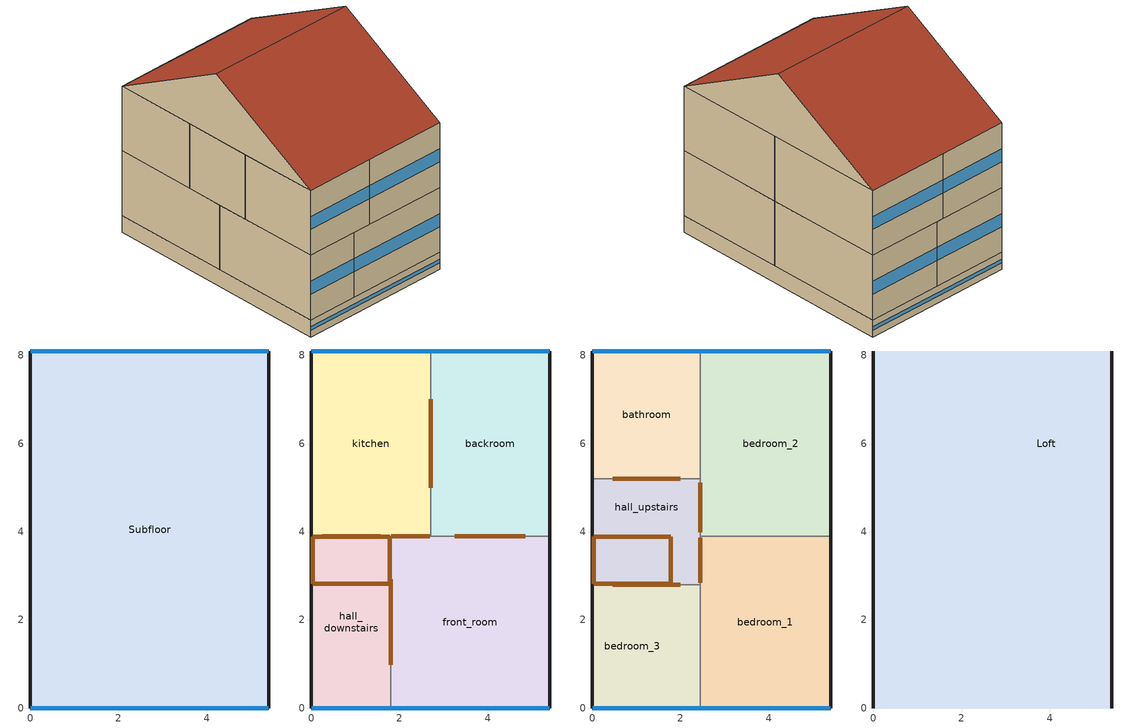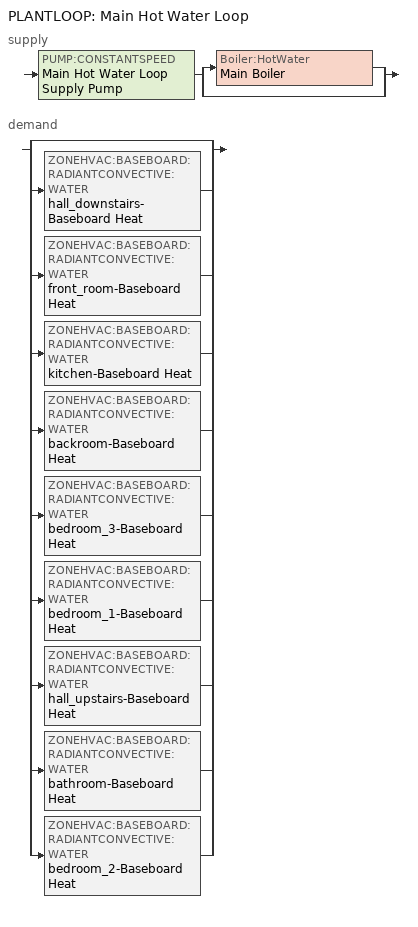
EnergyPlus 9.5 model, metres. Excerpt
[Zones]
Subfloor
 floor adiabatic (SubFloor-Construction): 5.4,8.1 5.4,0 0,0 0,8.1 z0
 wall outside (Wall-Construction): 5.4,0 5.4,8.1 0,8.1 0,0 5.4,0 z0:0.6
 window (Double Glazing): 5.4,8.1 0,8.1 / 0,0 5.4,0 z0.24:0.36
hall_downstairs
 floor to Subfloor (GroundFloor-Construction): 1.8,3.9 1.8,0 0,0 0,3.9 z0.6
 wall outside (Wall-Construction): 0,3.9 0,0 1.8,0 z0.6:2.9
 wall to front_room (InternalWall-Construction): 1.8,0 1.8,3.9 z0.6:2.9
 wall to kitchen (InternalWall-Construction): 1.8,3.9 0,3.9 z0.6:2.9
 window (Double Glazing): 0,0 1.8,0 z1.52:1.98
 door inside (PartitionDoor-Construction): 1.8,0.98 1.8,2.92 z1.18:2.32; 1.56,3.9 0.24,3.9 z0.91:2.59
 door inside (HoleConstruction-Construction): 1.78,2.81 1.78,3.89 0.02,3.89 0.02,2.81 z2.9
front_room
 floor to Subfloor (GroundFloor-Construction): 5.4,3.9 5.4,0 1.8,0 1.8,3.9 z0.6
 wall outside (Wall-Construction): 1.8,0 5.4,0 5.4,3.9 z0.6:2.9
 wall to kitchen (InternalWall-Construction): 2.7,3.9 1.8,3.9 z0.6:2.9
 wall to backroom (InternalWall-Construction): 5.4,3.9 2.7,3.9 z0.6:2.9
 window (Double Glazing): 1.8,0 5.4,0 z1.52:1.98
 door inside (PartitionDoor-Construction): 4.85,3.9 3.25,3.9 z1.07:2.43; 2.69,3.9 1.81,3.9 z0.63:2.87
kitchen
 floor to Subfloor (GroundFloor-Construction): 2.7,8.1 2.7,3.9 0,3.9 0,8.1 z0.6
 wall outside (Wall-Construction): 2.7,8.1 0,8.1 0,3.9 z0.6:2.9
 wall to backroom (InternalWall-Construction): 2.7,3.9 2.7,8.1 z0.6:2.9
 window (Double Glazing): 2.7,8.1 0,8.1 z1.52:1.98
 door inside (PartitionDoor-Construction): 2.7,5 2.7,7 z1.2:2.3
backroom
 floor to Subfloor (GroundFloor-Construction): 5.4,8.1 5.4,3.9 2.7,3.9 2.7,8.1 z0.6
 wall outside (Wall-Construction): 5.4,3.9 5.4,8.1 2.7,8.1 z0.6:2.9
 window (Double Glazing): 5.4,8.1 2.7,8.1 z1.52:1.98
bedroom_3
 floor to hall_downstairs (Floor-Construction): 1.8,2.8 1.8,0 0,0 0,2.8 z2.9
 floor to front_room (Floor-Construction): 2.45,2.8 2.45,0 1.8,0 1.8,2.8 z2.9
 wall outside (Wall-Construction): 0,2.8 0,0 2.45,0 z2.9:5.2
 wall to bedroom_1 (InternalWall-Construction): 2.45,0 2.45,2.8 z2.9:5.2
 wall to hall_upstairs (InternalWall-Construction): 2.45,2.8 0,2.8 z2.9:5.2
 window (Double Glazing): 0,0 2.45,0 z3.82:4.28
 door inside (PartitionDoor-Construction): 1.99,2.8 0.46,2.8 z3.33:4.77
bedroom_1
 floor to front_room (Floor-Construction): 5.4,3.9 5.4,0 2.45,0 2.45,3.9 z2.9
 wall outside (Wall-Construction): 2.45,0 5.4,0 5.4,3.9 z2.9:5.2
 wall to hall_upstairs (InternalWall-Construction): 2.45,3.9 2.45,2.8 z2.9:5.2
 wall to bedroom_2 (InternalWall-Construction): 5.4,3.9 2.45,3.9 z2.9:5.2
 window (Double Glazing): 2.45,0 5.4,0 z3.82:4.28
 door inside (PartitionDoor-Construction): 2.45,3.86 2.45,2.84 z2.98:5.12
hall_upstairs
 floor to hall_downstairs (Floor-Construction): 1.8,3.9 1.8,2.8 0,2.8 0,3.9 z2.9
 floor to kitchen (Floor-Construction): 2.45,5.2 2.45,3.9 1.8,3.9 0,3.9 0,5.2 z2.9
 floor to front_room (Floor-Construction): 2.45,3.9 2.45,2.8 1.8,2.8 1.8,3.9 z2.9
 wall outside (Wall-Construction): 0,5.2 0,2.8 z2.9:5.2
 wall to bedroom_2 (InternalWall-Construction): 2.45,3.9 2.45,5.2 z2.9:5.2
 wall to bathroom (InternalWall-Construction): 2.45,5.2 0,5.2 z2.9:5.2
 door inside (PartitionDoor-Construction): 1.99,5.2 0.46,5.2 z3.33:4.77; 2.45,3.99 2.45,5.11 z3.06:5.04
bathroom
 floor to kitchen (Floor-Construction): 2.45,8.1 2.45,5.2 0,5.2 0,8.1 z2.9
 wall outside (Wall-Construction): 2.45,8.1 0,8.1 0,5.2 z2.9:5.2
 wall to bedroom_2 (InternalWall-Construction): 2.45,5.2 2.45,8.1 z2.9:5.2
 window (Double Glazing): 2.45,8.1 0,8.1 z3.82:4.28
bedroom_2
 floor to kitchen (Floor-Construction): 2.7,8.1 2.7,3.9 2.45,3.9 2.45,8.1 z2.9
 floor to backroom (Floor-Construction): 5.4,8.1 5.4,3.9 2.7,3.9 2.7,8.1 z2.9
 wall outside (Wall-Construction): 5.4,3.9 5.4,8.1 2.45,8.1 z2.9:5.2
 window (Double Glazing): 5.4,8.1 2.45,8.1 z3.82:4.28
Loft
 floor to bedroom_3 (Last floor-Construction): 2.45,2.8 2.45,0 0,0 0,2.8 z5.2
 floor to bedroom_1 (Last floor-Construction): 5.4,3.9 5.4,0 2.45,0 2.45,3.9 z5.2
 floor to hall_upstairs (Last floor-Construction): 2.45,5.2 2.45,2.8 0,2.8 0,5.2 z5.2
 floor to bathroom (Last floor-Construction): 2.45,8.1 2.45,5.2 0,5.2 0,8.1 z5.2
 floor to bedroom_2 (Last floor-Construction): 5.4,8.1 5.4,3.9 2.45,3.9 2.45,8.1 z5.2
 wall outside (Wall-Construction): 0,8.1,5.2 0,0,5.2 0,4.05,7.5; 5.4,0,5.2 5.4,8.1,5.2 5.4,4.05,7.5
 roof outside (Roof-Construction): 0,4.05,7.5 0,0,5.2 5.4,0,5.2 5.4,4.05,7.5; 5.4,4.05,7.5 5.4,8.1,5.2 0,8.1,5.2 0,4.05,7.5
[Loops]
PLANTLOOP 'Main Hot Water Loop'
 supply: PUMP:CONSTANTSPEED 'Main Hot Water Loop Supply Pump' > split
  | Boiler:HotWater 'Main Boiler'
  | bypass
 demand: split
  | bypass
  | ZONEHVAC:BASEBOARD:RADIANTCONVECTIVE:WATER 'hall_downstairs-Baseboard Heat'
  | ZONEHVAC:BASEBOARD:RADIANTCONVECTIVE:WATER 'front_room-Baseboard Heat'
  | ZONEHVAC:BASEBOARD:RADIANTCONVECTIVE:WATER 'kitchen-Baseboard Heat'
  | ZONEHVAC:BASEBOARD:RADIANTCONVECTIVE:WATER 'backroom-Baseboard Heat'
  | ZONEHVAC:BASEBOARD:RADIANTCONVECTIVE:WATER 'bedroom_3-Baseboard Heat'
  | ZONEHVAC:BASEBOARD:RADIANTCONVECTIVE:WATER 'bedroom_1-Baseboard Heat'
  | ZONEHVAC:BASEBOARD:RADIANTCONVECTIVE:WATER 'hall_upstairs-Baseboard Heat'
  | ZONEHVAC:BASEBOARD:RADIANTCONVECTIVE:WATER 'bathroom-Baseboard Heat'
  | ZONEHVAC:BASEBOARD:RADIANTCONVECTIVE:WATER 'bedroom_2-Baseboard Heat'
[Building]
Mid terraced solid walls - thermostat experiment: North Axis=30; Terrain=Suburbs; Loads Convergence Tolerance Value=0.04; Temperature Convergence Tolerance Value=0.4; Solar Distribution=FullExterior; Maximum Number of Warmup Days=25; Minimum Number of Warmup Days=6
[Site:Location]
DENVER_STAPLETON_CO_USA_WMO_724690: Latitude=39.77; Longitude=-104.87; Time Zone=-7; Elevation=1611
[SIZINGPERIOD:DESIGNDAY]
Cambridge.AP Ann Htg 99.6p Condns DB: Month=1; Day of Month=16; Day Type=WinterDesignDay; Maximum DryBulb Temperature=-8.8; Daily DryBulb Temperature Range=0; DryBulb Temperature Range Modifier Type=DefaultMultipliers; Humidity Condition Type=Wetbulb; Wetbulb or DewPoint at Maximum DryBulb=-10.8; Barometric Pressure=101153; Wind Speed=6.71; Wind Direction=0; Rain Indicator=No; Snow Indicator=No; Daylight Saving Time Indicator=No; Solar Model Indicator=ASHRAEClearSky; ASHRAE Clear Sky Optical Depth for Beam Irradiance taub=0; ASHRAE Clear Sky Optical Depth for Diffuse Irradiance taud=0; Sky Clearness=0; Begin Environment Reset Mode=FullResetAtBeginEnvironment
[MATERIAL]
Name | Roughness | Thickness | Conductivity | Density | Specific Heat | Thermal Absorptance | Solar Absorptance | Visible Absorptance
Brickwork_outer_CODE-Wall-0.22 | Rough | 0.22 | 0.76 | 1700 | 800 | 0.9 | 0.7 | 0.8
Plaster_dense_CODE-Wall-0.013 | Rough | 0.013 | 0.1 | 1300 | 1000 | 0.9 | 0.5 | 0.5
F14_slate_or_tile_CODE-Roof-0.0127 | VeryRough | 0.0127 | 1.59 | 1920 | 1260 | 0.9 | 0.7 | 0.7
Joists_with_100mm_insulation_CODE-Roof-0.1; Joists_with_100mm_insulation_CODE-Last floor-0.1 | MediumSmooth | 0.1 | 0.043 | 71 | 170 | 0.9 | 0.7 | 0.7
Painted_plaster_CODE-Roof-0.019 | MediumSmooth | 0.019 | 0.58 | 800 | 1090 | 0.96 | 0.92 | 0.92
Floor_boards_CODE-GroundFloor-0.018; Floor_boards_CODE-Floor-0.018; Floor_boards_CODE-Last floor-0.018 | MediumSmooth | 0.018 | 0.17 | 600 | 1700 | 0.9 | 0.7 | 0.7
Painted_plaster_CODE-Floor-0.013; Painted_plaster_CODE-Last floor-0.013 | MediumSmooth | 0.013 | 0.58 | 800 | 1090 | 0.96 | 0.92 | 0.92
Joists_CODE-Floor-0.12 | MediumSmooth | 0.12 | 1.5 | 60 | 170 | 0.9 | 0.7 | 0.7
Brick_CODE-InternalWall-0.22 | MediumRough | 0.22 | 0.72 | 1920 | 835 | 0.9 | 0.93 | 0.93
Painted_plaster_CODE-InternalWall-0.0027 | MediumSmooth | 0.0027 | 0.58 | 800 | 1090 | 0.96 | 0.92 | 0.92
Door_WoodSolid_35mm-PartitionDoor-0.035 | Rough | 0.035 | 0.19 | 700 | 2390 | 0.9 | 0.5 | 0.5
Wood_plastic_CODE-Furniture-0.0254 | Smooth | 0.0254 | 0.5 | 800 | 1400 | 0.95 | 0.78 | 0.78
Alluvial_clay_CODE-SubFloor-0.5 | Rough | 0.5 | 1.21 | 1960 | 840 | 0.9 | 0.7 | 0.7
[MATERIAL:NOMASS] Roughness=Rough; Thermal Resistance=0.37; Thermal Absorptance=0.95; Solar Absorptance=0.7; Visible Absorptance=0.7
Carpet_and_fibrous_pad_CODE-GroundFloor-0.01; Carpet_and_fibrous_pad_CODE-Floor-0.01; Carpet_and_fibrous_pad_CODE-Last floor-0.01
[MATERIAL:INFRAREDTRANSPARENT]
IRTMaterial
[WINDOWMATERIAL:GLAZING]
Clear_6mm_CODE: Optical Data Type=SpectralAverage; Thickness=0.006; Solar Transmittance at Normal Incidence=0.775; Front Side Solar Reflectance at Normal Incidence=0.071; Back Side Solar Reflectance at Normal Incidence=0.071; Visible Transmittance at Normal Incidence=0.881; Front Side Visible Reflectance at Normal Incidence=0.08; Back Side Visible Reflectance at Normal Incidence=0.08; Infrared Transmittance at Normal Incidence=0; Front Side Infrared Hemispherical Emissivity=0.84; Back Side Infrared Hemispherical Emissivity=0.84; Conductivity=0.9; Dirt Correction Factor for Solar and Visible Transmittance=1; Solar Diffusing=No; Youngs modulus=72000000000; Poissons ratio=0.22
[WINDOWMATERIAL:GAS]
Air: Gas Type=Air; Thickness=0.008
[CONSTRUCTION]
Wall-Construction: Brickwork_outer_CODE-Wall-0.22, Plaster_dense_CODE-Wall-0.013
Roof-Construction: F14_slate_or_tile_CODE-Roof-0.0127, Joists_with_100mm_insulation_CODE-Roof-0.1, Painted_plaster_CODE-Roof-0.019
GroundFloor-Construction: Floor_boards_CODE-GroundFloor-0.018, Carpet_and_fibrous_pad_CODE-GroundFloor-0.01
Floor-Construction: Painted_plaster_CODE-Floor-0.013, Joists_CODE-Floor-0.12, Floor_boards_CODE-Floor-0.018, Carpet_and_fibrous_pad_CODE-Floor-0.01
InternalWall-Construction: Painted_plaster_CODE-InternalWall-0.0027, Brick_CODE-InternalWall-0.22, Painted_plaster_CODE-InternalWall-0.0027
HoleConstruction-Construction: IRTMaterial
PartitionDoor-Construction: Door_WoodSolid_35mm-PartitionDoor-0.035
Furniture-Construction: Wood_plastic_CODE-Furniture-0.0254
Last floor-Construction: Painted_plaster_CODE-Last floor-0.013, Joists_with_100mm_insulation_CODE-Last floor-0.1, Floor_boards_CODE-Last floor-0.018, Carpet_and_fibrous_pad_CODE-Last floor-0.01
Last ceiling-Construction: Carpet_and_fibrous_pad_CODE-last floor-0.01, Floor_boards_CODE-last floor-0.018, Joists_with_100mm_insulation_CODE-last floor-0.1, Painted_plaster_CODE-last floor-0.013
SubFloor-Construction: Alluvial_clay_CODE-SubFloor-0.5
Double Glazing: Clear_6mm_CODE, Air, Clear_6mm_CODE
[ZONE] Type=1; Multiplier=1; Ceiling Height=autocalculate; Volume=autocalculate; Floor Area=autocalculate; Part of Total Floor Area=Yes
hall_downstairs; front_room; kitchen; backroom; bedroom_3; bedroom_1; hall_upstairs; bathroom; bedroom_2; Subfloor; Loft
[INTERNALMASS]
Name | Construction | Zone or ZoneList | Surface Area
IntMass-Loft-loft-ceiling | Last ceiling-Construction | Loft | 47.385
IntMass-Loft-loft-floor | Last floor-Construction | Loft | 47.385
IntMass-Partitions-hall_downstairs | InternalWall-Construction | hall_downstairs | 7.02
IntMass-Furniture-hall_downstairs | Furniture-Construction | hall_downstairs | 7.40298
IntMass-Partitions-front_room | InternalWall-Construction | front_room | 14.04
IntMass-Furniture-front_room | Furniture-Construction | front_room | 14.806
IntMass-Partitions-kitchen | InternalWall-Construction | kitchen | 11.34
IntMass-Furniture-kitchen | Furniture-Construction | kitchen | 11.9587
IntMass-Partitions-backroom | InternalWall-Construction | backroom | 11.34
IntMass-Furniture-backroom | Furniture-Construction | backroom | 11.9587
IntMass-Partitions-bedroom_3 | InternalWall-Construction | bedroom_3 | 6.86
IntMass-Furniture-bedroom_3 | Furniture-Construction | bedroom_3 | 7.23425
IntMass-Partitions-bedroom_1 | InternalWall-Construction | bedroom_1 | 11.505
IntMass-Furniture-bedroom_1 | Furniture-Construction | bedroom_1 | 12.1327
IntMass-Partitions-hall_upstairs | InternalWall-Construction | hall_upstairs | 5.88
IntMass-Furniture-hall_upstairs | Furniture-Construction | hall_upstairs | 6.20079
IntMass-Partitions-bathroom | InternalWall-Construction | bathroom | 7.105
IntMass-Furniture-bathroom | Furniture-Construction | bathroom | 7.49262
IntMass-Partitions-bedroom_2 | InternalWall-Construction | bedroom_2 | 12.39
IntMass-Furniture-bedroom_2 | Furniture-Construction | bedroom_2 | 13.0659
[PEOPLE] Number of People Calculation Method=People; Number of People=4; People per Zone Floor Area=4; Zone Floor Area per Person=4; Fraction Radiant=0.3; Sensible Heat Fraction=autocalculate; Carbon Dioxide Generation Rate=3.82e-08; Enable ASHRAE 55 Comfort Warnings=No; Mean Radiant Temperature Calculation Type=ZoneAveraged; Clothing Insulation Calculation Method=ClothingInsulationSchedule
Name | Zone or ZoneList | Number of People Schedule | Activity Level Schedule
hall_downstairs-People | hall_downstairs | Occupancy-Schedule-hall_downstairs | Activity-Schedule-hall_downstairs
front_room-People | front_room | Occupancy-Schedule-front_room | Activity-Schedule-front_room
kitchen-People | kitchen | Occupancy-Schedule-kitchen | Activity-Schedule-kitchen
backroom-People | backroom | Occupancy-Schedule-backroom | Activity-Schedule-backroom
bedroom_3-People | bedroom_3 | Occupancy-Schedule-bedroom_3 | Activity-Schedule-bedroom_3
bedroom_1-People | bedroom_1 | Occupancy-Schedule-bedroom_1 | Activity-Schedule-bedroom_1
hall_upstairs-People | hall_upstairs | Occupancy-Schedule-hall_upstairs | Activity-Schedule-hall_upstairs
bathroom-People | bathroom | Occupancy-Schedule-bathroom | Activity-Schedule-bathroom
bedroom_2-People | bedroom_2 | Occupancy-Schedule-bedroom_2 | Activity-Schedule-bedroom_2
[LIGHTS] Schedule=Lighting-Schedule; Design Level Calculation Method=Watts/area; Lighting Level=0; Watts per Zone Floor Area=0; Watts per Person=0; Return Air Fraction=0; Fraction Radiant=0; Fraction Visible=0; Fraction Replaceable=1; EndUse Subcategory=General; Return Air Fraction Calculated from Plenum Temperature=No; Return Air Fraction Function of Plenum Temperature Coefficient 1=0; Return Air Fraction Function of Plenum Temperature Coefficient 2=0
Name | Zone or ZoneList
hall_downstairs-Lights | hall_downstairs
front_room-Lights | front_room
kitchen-Lights | kitchen
backroom-Lights | backroom
bedroom_3-Lights | bedroom_3
bedroom_1-Lights | bedroom_1
hall_upstairs-Lights | hall_upstairs
bathroom-Lights | bathroom
bedroom_2-Lights | bedroom_2
[ELECTRICEQUIPMENT] Schedule=Equipment-Schedule; Design Level Calculation Method=EquipmentLevel; Design Level=0; Watts per Zone Floor Area=0; Watts per Person=0; Fraction Latent=0; Fraction Radiant=0; Fraction Lost=0; EndUse Subcategory=General
Name | Zone or ZoneList
hall_downstairs-Equipment | hall_downstairs
front_room-Equipment | front_room
kitchen-Equipment | kitchen
backroom-Equipment | backroom
bedroom_3-Equipment | bedroom_3
bedroom_1-Equipment | bedroom_1
hall_upstairs-Equipment | hall_upstairs
bathroom-Equipment | bathroom
bedroom_2-Equipment | bedroom_2
[ZONEVENTILATION:DESIGNFLOWRATE] Schedule=Always-Schedule; Design Flow Rate Calculation Method=AirChanges/Hour; Air Changes per Hour=0; Ventilation Type=Natural; Fan Pressure Rise=0; Fan Total Efficiency=1; Constant Term Coefficient=1; Temperature Term Coefficient=0; Velocity Term Coefficient=0; Velocity Squared Term Coefficient=0; Minimum Indoor Temperature=-100; Maximum Indoor Temperature=100; Delta Temperature=-100; Minimum Outdoor Temperature=-100; Maximum Outdoor Temperature=100; Maximum Wind Speed=40
Name | Zone or ZoneList
hall_downstairs-Ventilation | hall_downstairs
front_room-Ventilation | front_room
kitchen-Ventilation | kitchen
backroom-Ventilation | backroom
bedroom_3-Ventilation | bedroom_3
bedroom_1-Ventilation | bedroom_1
hall_upstairs-Ventilation | hall_upstairs
bathroom-Ventilation | bathroom
bedroom_2-Ventilation | bedroom_2
[DESIGNSPECIFICATION:OUTDOORAIR]
DesignSpec OutdoorAir: Outdoor Air Method=Flow/Person; Outdoor Air Flow per Person=0.00944; Outdoor Air Flow per Zone Floor Area=0; Outdoor Air Flow per Zone=0; Outdoor Air Flow Air Changes per Hour=0
[SIZING:ZONE] Zone Cooling Design Supply Air Temperature Input Method=SupplyAirTemperature; Zone Cooling Design Supply Air Temperature=12.5; Zone Heating Design Supply Air Temperature Input Method=SupplyAirTemperature; Zone Heating Design Supply Air Temperature=50; Zone Cooling Design Supply Air Humidity Ratio=0.008; Zone Heating Design Supply Air Humidity Ratio=0.008; Design Specification Outdoor Air Object=DesignSpec OutdoorAir; Zone Heating Sizing Factor=1.25; Zone Cooling Sizing Factor=1.2; Cooling Design Air Flow Method=DesignDay; Cooling Design Air Flow Rate=0; Cooling Minimum Air Flow Fraction=0; Heating Design Air Flow Method=DesignDay; Heating Design Air Flow Rate=0; Heating Maximum Air Flow Fraction=0; Account for Dedicated Outdoor Air System=No; Dedicated Outdoor Air System Control Strategy=NeutralSupplyAir; Dedicated Outdoor Air Low Setpoint Temperature for Design=autosize; Dedicated Outdoor Air High Setpoint Temperature for Design=autosize
hall_downstairs; front_room; kitchen; backroom; bedroom_3; bedroom_1; hall_upstairs; bathroom; bedroom_2
[SIZING:PLANT]
Main Hot Water Loop: Loop Type=Heating; Design Loop Exit Temperature=70; Loop Design Temperature Difference=11; Sizing Option=NonCoincident; Zone Timesteps in Averaging Window=1
[ZONECONTROL:THERMOSTAT] Control Type Schedule=Always 4; Temperature Difference Between Cutout And Setpoint=0
Name | Zone or ZoneList | Control 1
hall_downstairs-Thermostat | hall_downstairs | hall_downstairs-Thermostat Dual SP Control
front_room-Thermostat | front_room | front_room-Thermostat Dual SP Control
kitchen-Thermostat | kitchen | kitchen-Thermostat Dual SP Control
backroom-Thermostat | backroom | backroom-Thermostat Dual SP Control
bedroom_3-Thermostat | bedroom_3 | bedroom_3-Thermostat Dual SP Control
bedroom_1-Thermostat | bedroom_1 | bedroom_1-Thermostat Dual SP Control
hall_upstairs-Thermostat | hall_upstairs | hall_upstairs-Thermostat Dual SP Control
bathroom-Thermostat | bathroom | bathroom-Thermostat Dual SP Control
bedroom_2-Thermostat | bedroom_2 | bedroom_2-Thermostat Dual SP Control
[THERMOSTATSETPOINT:DUALSETPOINT]
Name | Heating Setpoint Temperature Schedule | Cooling Setpoint Temperature Schedule
hall_downstairs-Thermostat Dual SP Control | hall_downstairs-Heating-Setpoints | hall_downstairs-Cooling-Setpoints
front_room-Thermostat Dual SP Control | front_room-Heating-Setpoints | front_room-Cooling-Setpoints
kitchen-Thermostat Dual SP Control | kitchen-Heating-Setpoints | kitchen-Cooling-Setpoints
backroom-Thermostat Dual SP Control | backroom-Heating-Setpoints | backroom-Cooling-Setpoints
bedroom_3-Thermostat Dual SP Control | bedroom_3-Heating-Setpoints | bedroom_3-Cooling-Setpoints
bedroom_1-Thermostat Dual SP Control | bedroom_1-Heating-Setpoints | bedroom_1-Cooling-Setpoints
hall_upstairs-Thermostat Dual SP Control | hall_upstairs-Heating-Setpoints | hall_upstairs-Cooling-Setpoints
bathroom-Thermostat Dual SP Control | bathroom-Heating-Setpoints | bathroom-Cooling-Setpoints
bedroom_2-Thermostat Dual SP Control | bedroom_2-Heating-Setpoints | bedroom_2-Cooling-Setpoints
[ZONEHVAC:BASEBOARD:RADIANTCONVECTIVE:WATER:DESIGN]
Baseboard Heat Design: Heating Design Capacity Method=FractionOfAutosizedHeatingCapacity; Fraction of Autosized Heating Design Capacity=1.2; Convergence Tolerance=0.0001; Fraction Radiant=0.3; Fraction of Radiant Energy Incident on People=0
[ZONEHVAC:BASEBOARD:RADIANTCONVECTIVE:WATER] Design Object=Baseboard Heat Design; Availability Schedule=Baseboard Availability; Rated Average Water Temperature=70; Rated Water Mass Flow Rate=0.063; Maximum Water Flow Rate=autosize; Fraction of Radiant Energy to Surface 1=0.2
Name | Heating Design Capacity | Surface 1 | Surface 2 | Fraction of Radiant Energy to Surface 2 | Surface 3 | Fraction of Radiant Energy to Surface 3 | Surface 4 | Fraction of Radiant Energy to Surface 4 | Surface 5 | Fraction of Radiant Energy to Surface 5 | Surface 6 | Fraction of Radiant Energy to Surface 6 | Surface 7 | Fraction of Radiant Energy to Surface 7 | Surface 8 | Fraction of Radiant Energy to Surface 8 | Surface 9 | Fraction of Radiant Energy to Surface 9
hall_downstairs-Baseboard Heat | 1568 | IntMass-Furniture-hall_downstairs | Block hall_downstairs Storey 0 Wall 0003 | 0.133333 | Block hall_downstairs Storey 0 Wall 0004 | 0.133333 | Block hall_downstairs Storey 0 Wall 0001_1 | 0.133333 | Block hall_downstairs Storey 0 Wall 0002_1 | 0.133333 | Block hall_downstairs Storey 0 Floor 0001_1 | 0.133333 | Block hall_downstairs Storey 0 Roof 0001_2 | 0.133333
front_room-Baseboard Heat | 1372 | IntMass-Furniture-front_room | Block front_room Storey 0 Wall 0001 | 0.114286 | Block front_room Storey 0 Wall 0004 | 0.114286 | Block front_room Storey 0 Wall 0003_1 | 0.114286 | Block front_room Storey 0 Wall 0002_1 | 0.114286 | Block front_room Storey 0 Wall 0002_2 | 0.114286 | Block front_room Storey 0 Floor 0001_1 | 0.114286 | Block front_room Storey 0 Roof 0001_3 | 0.114286
kitchen-Baseboard Heat | 600 | IntMass-Furniture-kitchen | Block kitchen Storey 0 Wall 0002 | 0.1 | Block kitchen Storey 0 Wall 0003 | 0.1 | Block kitchen Storey 0 Wall 0004_1 | 0.1 | Block kitchen Storey 0 Wall 0004_2 | 0.1 | Block kitchen Storey 0 Wall 0001_1 | 0.1 | Block kitchen Storey 0 Floor 0001_1 | 0.1 | Block kitchen Storey 0 Roof 0001_1 | 0.1 | Block kitchen Storey 0 Roof 0001_2 | 0.1
backroom-Baseboard Heat | 882 | IntMass-Furniture-backroom | Block backroom Storey 0 Wall 0001 | 0.133333 | Block backroom Storey 0 Wall 0002 | 0.133333 | Block backroom Storey 0 Wall 0004_1 | 0.133333 | Block backroom Storey 0 Wall 0003_1 | 0.133333 | Block backroom Storey 0 Floor 0001_1 | 0.133333 | Block backroom Storey 0 Roof 0001_1 | 0.133333
bedroom_3-Baseboard Heat | 980 | IntMass-Furniture-bedroom_3 | Block bedroom_3 Storey 0 Wall 0003 | 0.133333 | Block bedroom_3 Storey 0 Wall 0004 | 0.133333 | Block bedroom_3 Storey 0 Floor 0001_1 | 0.133333 | Block bedroom_3 Storey 0 Wall 0001_1 | 0.133333 | Block bedroom_3 Storey 0 Wall 0002_1 | 0.133333 | storey 2 bedroom_3 ceiling_1 | 0.133333
bedroom_1-Baseboard Heat | 1568 | IntMass-Furniture-bedroom_1 | Block bedroom_1 Storey 0 Wall 0001 | 0.114286 | Block bedroom_1 Storey 0 Wall 0004 | 0.114286 | Block bedroom_1 Storey 0 Floor 0001_1 | 0.114286 | Block bedroom_1 Storey 0 Wall 0003_1 | 0.114286 | Block bedroom_1 Storey 0 Wall 0003_2 | 0.114286 | Block bedroom_1 Storey 0 Wall 0002_1 | 0.114286 | storey 2 bedroom_1 ceiling_1 | 0.114286
hall_upstairs-Baseboard Heat | 588 | IntMass-Furniture-hall_upstairs | Block hall_upstairs Storey 0 Wall 0003 | 0.114286 | Block hall_upstairs Storey 0 Floor 0001_2 | 0.114286 | Block hall_upstairs Storey 0 Wall 0004_1 | 0.114286 | Block hall_upstairs Storey 0 Wall 0001_1 | 0.114286 | Block hall_upstairs Storey 0 Wall 0001_2 | 0.114286 | Block hall_upstairs Storey 0 Wall 0002_1 | 0.114286 | storey 2 hall_upstairs ceiling_1 | 0.114286
bathroom-Baseboard Heat | 588 | IntMass-Furniture-bathroom | Block bathroom Storey 0 Wall 0002 | 0.133333 | Block bathroom Storey 0 Wall 0003 | 0.133333 | Block bathroom Storey 0 Floor 0001_1 | 0.133333 | Block bathroom Storey 0 Wall 0004_1 | 0.133333 | Block bathroom Storey 0 Wall 0001_1 | 0.133333 | storey 2 bathroom ceiling_1 | 0.133333
bedroom_2-Baseboard Heat | 1764 | IntMass-Furniture-bedroom_2 | Block bedroom_2 Storey 0 Wall 0001 | 0.114286 | Block bedroom_2 Storey 0 Wall 0002 | 0.114286 | Block bedroom_2 Storey 0 Floor 0001_2 | 0.114286 | Block bedroom_2 Storey 0 Wall 0004_1 | 0.114286 | Block bedroom_2 Storey 0 Wall 0003_1 | 0.114286 | Block bedroom_2 Storey 0 Wall 0003_2 | 0.114286 | storey 2 bedroom_2 ceiling_1 | 0.114286
[Zone equipment]
hall_downstairs: hall_downstairs-Baseboard Heat
front_room: front_room-Baseboard Heat
kitchen: kitchen-Baseboard Heat
backroom: backroom-Baseboard Heat
bedroom_3: bedroom_3-Baseboard Heat
bedroom_1: bedroom_1-Baseboard Heat
hall_upstairs: hall_upstairs-Baseboard Heat
bathroom: bathroom-Baseboard Heat
bedroom_2: bedroom_2-Baseboard Heat
[PUMP:CONSTANTSPEED]
Main Hot Water Loop Supply Pump: Design Flow Rate=autosize; Design Pump Head=0; Design Power Consumption=autosize; Motor Efficiency=0.9; Fraction of Motor Inefficiencies to Fluid Stream=0; Pump Control Type=Intermittent; Design Power Sizing Method=PowerPerFlowPerPressure; Design Electric Power per Unit Flow Rate=348701.1; Design Shaft Power per Unit Flow Rate per Unit Head=1.28205; EndUse Subcategory=General
[Boiler:HotWater]
main boiler: Fuel Type=naturalgas; Nominal Capacity=30000; Nominal Thermal Efficiency=0.45; Efficiency Curve Temperature Evaluation Variable=EnteringBoiler; Normalized Boiler Efficiency Curve=boiler efficiency curve; Design Water Flow Rate=0.00034; Minimum Part Load Ratio=0.2; Maximum Part Load Ratio=1; Optimum Part Load Ratio=1; Water Outlet Upper Temperature Limit=88; Boiler Flow Mode=notmodulated; Parasitic Electric Load=0; Sizing Factor=1; EndUse Subcategory=General
[PLANTLOOP]
Main Hot Water Loop: Fluid Type=Water; Plant Equipment Operation Scheme=Main Hot Water Loop Operation; Maximum Loop Temperature=100; Minimum Loop Temperature=10; Maximum Loop Flow Rate=autosize; Minimum Loop Flow Rate=0; Plant Loop Volume=autosize; Load Distribution Scheme=SequentialLoad; Plant Loop Demand Calculation Scheme=SingleSetpoint; Common Pipe Simulation=None; Pressure Simulation Type=None; Loop Circulation Time=2
[PLANTEQUIPMENTLIST]
Main Hot Water Loop All Equipment: Main Boiler
[PLANTEQUIPMENTOPERATION:HEATINGLOAD]
Main Hot Water Loop Operation All Hours: Load Range 1 Lower Limit=0; Load Range 1 Upper Limit=1000000000000000; Range 1 Equipment List=Main Hot Water Loop All Equipment
[PLANTEQUIPMENTOPERATIONSCHEMES]
Main Hot Water Loop Operation: Control Scheme 1=Main Hot Water Loop Operation All Hours; Control Scheme 1 Schedule=Always 1
[SETPOINTMANAGER:SCHEDULED]
Main Hot Water Loop Temp Manager: Control Variable=Temperature; Schedule=Main Hot Water Loop Temperature Schedule; Setpoint Node or NodeList=Main Hot Water Loop Supply Setpoint Nodes
[SCHEDULE:COMPACT]
Activity-Schedule-hall_downstairs; Activity-Schedule-front_room; Activity-Schedule-kitchen; Activity-Schedule-backroom; Activity-Schedule-hall_upstairs; Activity-Schedule-bathroom: Through: 12/31, For: AllDays, Until: 24:00, 120
Activity-Schedule-bedroom_3; Activity-Schedule-bedroom_1; Activity-Schedule-bedroom_2: Through: 12/31, For: AllDays, Until: 7:00, 80, Until: 22:00, 120, Until: 24:00, 80
Always-Schedule; Always 1: Through: 12/31, For: AllDays, Until: 24:00, 1
Lighting-Schedule: Through: 4/15, For: Alldays, Until: 2:00, 0.4, Until: 8:00, 0, Until:10:00, 0.3, Until:14:30, 0, Until:22:00, 0.8, Until:24:00, 0.5, Through: 10/15, For: Alldays, Until: 2:00, 0.4, Until:19:00, 0, Until:22:00, 0.8, Until:24:00, 0.5, Through: 12/31, For: Alldays, Until: 2:00, 0.4, Until: 8:00, 0, Until:10:00, 0.3, Until:14:30, 0, Until:22:00, 0.8, Until:24:00, 0.5
Equipment-Schedule: Through: 1/31, For: Alldays, Until: 24:00, 0.38, Through: 2/28, For: Alldays, Until: 24:00, 0.2, Through: 11/30, For: Alldays, Until: 24:00, 0.1, Through: 12/31, For: Alldays, Until: 24:00, 0.2
Always 4: Through: 12/31, For: AllDays, Until: 24:00, 4
hall_downstairs-Heating-Setpoints; front_room-Heating-Setpoints; kitchen-Heating-Setpoints; backroom-Heating-Setpoints; bedroom_3-Heating-Setpoints; bedroom_1-Heating-Setpoints; hall_upstairs-Heating-Setpoints; bathroom-Heating-Setpoints; bedroom_2-Heating-Setpoints: Through: 12/31, For: AllDays, Until: 24:00, 16
hall_downstairs-Cooling-Setpoints; front_room-Cooling-Setpoints; kitchen-Cooling-Setpoints; backroom-Cooling-Setpoints; bedroom_3-Cooling-Setpoints; bedroom_1-Cooling-Setpoints; hall_upstairs-Cooling-Setpoints; bathroom-Cooling-Setpoints; bedroom_2-Cooling-Setpoints: Through: 12/31, For: AllDays, Until: 24:00, 30
Main Hot Water Loop Temperature Schedule: Through: 12/31, For: AllDays, Until: 24:00, 70
Baseboard Availability: Through: 12/31, For: Weekdays, Until: 06:00, 0, Until: 09:00, 1, Until: 16:00, 0, Until: 23:00, 1, Until: 24:00, 0, For: Weekends Holidays, Until: 06:00, 0, Until: 23:00, 1, Until: 24:00, 0, For: WinterDesignDay, Until: 24:00, 1, For: AllOtherDays, Until: 24:00, 0
[SCHEDULE:FILE] Column Number=1; Rows to Skip at Top=1; Number of Hours of Data=8760; Column Separator=Comma; Interpolate to Timestep=No; Minutes per Item=10
Name | File
Occupancy-Schedule-hall_downstairs | /rds/user/jjjl4/hpc-work/CUBES/beizaee_validation/runs_h28_geometry/beizaee/occupancy_control__part_0_2__eff_cubic/building_model-external/occupancy_hall_downstairs.sch
Occupancy-Schedule-front_room | /rds/user/jjjl4/hpc-work/CUBES/beizaee_validation/runs_h28_geometry/beizaee/occupancy_control__part_0_2__eff_cubic/building_model-external/occupancy_front_room.sch
Occupancy-Schedule-kitchen | /rds/user/jjjl4/hpc-work/CUBES/beizaee_validation/runs_h28_geometry/beizaee/occupancy_control__part_0_2__eff_cubic/building_model-external/occupancy_kitchen.sch
Occupancy-Schedule-backroom | /rds/user/jjjl4/hpc-work/CUBES/beizaee_validation/runs_h28_geometry/beizaee/occupancy_control__part_0_2__eff_cubic/building_model-external/occupancy_backroom.sch
Occupancy-Schedule-bedroom_3 | /rds/user/jjjl4/hpc-work/CUBES/beizaee_validation/runs_h28_geometry/beizaee/occupancy_control__part_0_2__eff_cubic/building_model-external/occupancy_bedroom_3.sch
Occupancy-Schedule-bedroom_1 | /rds/user/jjjl4/hpc-work/CUBES/beizaee_validation/runs_h28_geometry/beizaee/occupancy_control__part_0_2__eff_cubic/building_model-external/occupancy_bedroom_1.sch
Occupancy-Schedule-hall_upstairs | /rds/user/jjjl4/hpc-work/CUBES/beizaee_validation/runs_h28_geometry/beizaee/occupancy_control__part_0_2__eff_cubic/building_model-external/occupancy_hall_upstairs.sch
Occupancy-Schedule-bathroom | /rds/user/jjjl4/hpc-work/CUBES/beizaee_validation/runs_h28_geometry/beizaee/occupancy_control__part_0_2__eff_cubic/building_model-external/occupancy_bathroom.sch
Occupancy-Schedule-bedroom_2 | /rds/user/jjjl4/hpc-work/CUBES/beizaee_validation/runs_h28_geometry/beizaee/occupancy_control__part_0_2__eff_cubic/building_model-external/occupancy_bedroom_2.sch
[Curve:Cubic]
boiler efficiency curve: Coefficient1 Constant=0.9; Coefficient2 x=0.1; Coefficient3 x2=0; Coefficient4 x3=0; Minimum Value of x=0.1; Maximum Value of x=1
[AIRFLOWNETWORK:SIMULATIONCONTROL]
AFN_SimulationControl: AirflowNetwork Control=MultizoneWithoutDistribution; Wind Pressure Coefficient Type=Input; Height Selection for Local Wind Pressure Calculation=ExternalNode; Building Type=LowRise; Maximum Number of Iterations=500; Initialization Type=ZeroNodePressures; Relative Airflow Convergence Tolerance=1e-05; Absolute Airflow Convergence Tolerance=1e-06; Convergence Acceleration Limit=-0.5; Azimuth Angle of Long Axis of Building=0; Ratio of Building Width Along Short Axis to Width Along Long Axis=1; Height Dependence of External Node Temperature=No; Solver=SkylineLU; Allow Unsupported Zone Equipment=No
[AIRFLOWNETWORK:MULTIZONE:ZONE] Ventilation Control Mode=Constant; Minimum Venting Open Factor=1; Indoor and Outdoor Temperature Difference Lower Limit For Maximum Venting Open Factor=0; Indoor and Outdoor Temperature Difference Upper Limit for Minimum Venting Open Factor=100; Indoor and Outdoor Enthalpy Difference Lower Limit For Maximum Venting Open Factor=0; Indoor and Outdoor Enthalpy Difference Upper Limit for Minimum Venting Open Factor=100000; Venting Availability Schedule=AlwaysOnSchedule; Single Sided Wind Pressure Coefficient Algorithm=Standard; Facade Width=0
hall_downstairs; front_room; kitchen; backroom; bedroom_3; bedroom_1; hall_upstairs; bathroom; bedroom_2; Subfloor; Loft
[AIRFLOWNETWORK:MULTIZONE:SURFACE] WindowDoor Opening Factor or Crack Factor=1; Minimum Venting Open Factor=0; Indoor and Outdoor Temperature Difference Lower Limit For Maximum Venting Open Factor=0; Indoor and Outdoor Temperature Difference Upper Limit for Minimum Venting Open Factor=100; Indoor and Outdoor Enthalpy Difference Lower Limit For Maximum Venting Open Factor=0; Indoor and Outdoor Enthalpy Difference Upper Limit for Minimum Venting Open Factor=300000; Equivalent Rectangle Method=PolygonHeight; Equivalent Rectangle Aspect Ratio=1
Name | Leakage Component | Ventilation Control Mode | Venting Availability Schedule
Block Subfloor Storey 0 Wall 0001 | Block Subfloor Storey 0 Wall 0001_SubfloorWallCrack | ZoneLevel
Block Subfloor Storey 0 Wall 0002 | Block Subfloor Storey 0 Wall 0002_SubfloorWallCrack | ZoneLevel
Block hall_downstairs Storey 0 Wall 0003 | Block hall_downstairs Storey 0 Wall 0003_Crack | ZoneLevel
Block hall_downstairs Storey 0 Wall 0004 | Block hall_downstairs Storey 0 Wall 0004_Crack | ZoneLevel
Block front_room Storey 0 Wall 0001 | Block front_room Storey 0 Wall 0001_Crack | ZoneLevel
Block front_room Storey 0 Wall 0004 | Block front_room Storey 0 Wall 0004_Crack | ZoneLevel
Block kitchen Storey 0 Wall 0002 | Block kitchen Storey 0 Wall 0002_Crack | ZoneLevel
Block kitchen Storey 0 Wall 0003 | Block kitchen Storey 0 Wall 0003_Crack | ZoneLevel
Block backroom Storey 0 Wall 0001 | Block backroom Storey 0 Wall 0001_Crack | ZoneLevel
Block backroom Storey 0 Wall 0002 | Block backroom Storey 0 Wall 0002_Crack | ZoneLevel
Block bedroom_3 Storey 0 Wall 0003 | Block bedroom_3 Storey 0 Wall 0003_Crack | ZoneLevel
Block bedroom_3 Storey 0 Wall 0004 | Block bedroom_3 Storey 0 Wall 0004_Crack | ZoneLevel
Block bedroom_1 Storey 0 Wall 0001 | Block bedroom_1 Storey 0 Wall 0001_Crack | ZoneLevel
Block bedroom_1 Storey 0 Wall 0004 | Block bedroom_1 Storey 0 Wall 0004_Crack | ZoneLevel
Block hall_upstairs Storey 0 Wall 0003 | Block hall_upstairs Storey 0 Wall 0003_Crack | ZoneLevel
Block bathroom Storey 0 Wall 0002 | Block bathroom Storey 0 Wall 0002_Crack | ZoneLevel
Block bathroom Storey 0 Wall 0003 | Block bathroom Storey 0 Wall 0003_Crack | ZoneLevel
Block bedroom_2 Storey 0 Wall 0001 | Block bedroom_2 Storey 0 Wall 0001_Crack | ZoneLevel
Block bedroom_2 Storey 0 Wall 0002 | Block bedroom_2 Storey 0 Wall 0002_Crack | ZoneLevel
Block Subfloor Storey 0 Wall 0003 | Block Subfloor Storey 0 Wall 0003_Crack | ZoneLevel
Block Subfloor Storey 0 Wall 0004 | Block Subfloor Storey 0 Wall 0004_Crack | ZoneLevel
loft side wall 1 | loft side wall 1_Crack | ZoneLevel
loft side wall 2 | loft side wall 2_Crack | ZoneLevel
Block hall_downstairs Storey 0 Wall 0001_1_door | front_room_hall_downstairs_Opening | Constant | Occupancy-Schedule-front_room
Block front_room Storey 0 Wall 0002_2_door | front_room_backroom_Opening | Constant | Occupancy-Schedule-front_room
Block kitchen Storey 0 Wall 0004_2_door | front_room_kitchen_Opening | Constant | Occupancy-Schedule-front_room
Block hall_downstairs Storey 0 Wall 0002_1_door | kitchen_hall_downstairs_Opening | Constant | Occupancy-Schedule-kitchen
Block kitchen Storey 0 Wall 0001_1_door | backroom_kitchen_Opening | Constant | Occupancy-Schedule-kitchen
Block bedroom_3 Storey 0 Wall 0002_1_door | bedroom_3_hall_upstairs_Opening | Constant | Occupancy-Schedule-bedroom_3
Block bedroom_1 Storey 0 Wall 0003_2_door | bedroom_1_hall_upstairs_Opening | Constant | Occupancy-Schedule-bedroom_1
Block hall_upstairs Storey 0 Wall 0002_1_door | bathroom_hall_upstairs_Opening | Constant | Occupancy-Schedule-bathroom
Block hall_upstairs Storey 0 Wall 0001_2_door | bedroom_2_hall_upstairs_Opening | Constant | Occupancy-Schedule-bedroom_2
Block hall_downstairs Storey 0 Roof 0001_1_hole | hall_downstairs_hall_upstairs_Opening | Constant | AlwaysOnSchedule
[AIRFLOWNETWORK:MULTIZONE:REFERENCECRACKCONDITIONS]
ReferenceCrackConditions: Reference Temperature=20; Reference Barometric Pressure=101325; Reference Humidity Ratio=0
[AIRFLOWNETWORK:MULTIZONE:SURFACE:CRACK] Reference Crack Conditions=ReferenceCrackConditions
Name | Air Mass Flow Coefficient at Reference Conditions | Air Mass Flow Exponent
Block Subfloor Storey 0 Wall 0001_SubfloorWallCrack; Block Subfloor Storey 0 Wall 0002_SubfloorWallCrack | 0.0001 | 0.65
Block hall_downstairs Storey 0 Wall 0003_Crack; Block hall_downstairs Storey 0 Wall 0004_Crack; Block front_room Storey 0 Wall 0001_Crack; Block front_room Storey 0 Wall 0004_Crack; Block kitchen Storey 0 Wall 0002_Crack; Block kitchen Storey 0 Wall 0003_Crack; Block backroom Storey 0 Wall 0001_Crack; Block backroom Storey 0 Wall 0002_Crack; Block bedroom_3 Storey 0 Wall 0003_Crack; Block bedroom_3 Storey 0 Wall 0004_Crack; Block bedroom_1 Storey 0 Wall 0001_Crack; Block bedroom_1 Storey 0 Wall 0004_Crack; Block hall_upstairs Storey 0 Wall 0003_Crack; Block bathroom Storey 0 Wall 0002_Crack; Block bathroom Storey 0 Wall 0003_Crack; Block bedroom_2 Storey 0 Wall 0001_Crack; Block bedroom_2 Storey 0 Wall 0002_Crack; Block Subfloor Storey 0 Wall 0001_Crack; Block Subfloor Storey 0 Wall 0002_Crack; Block Subfloor Storey 0 Wall 0003_Crack; Block Subfloor Storey 0 Wall 0004_Crack; loft side wall 1_Crack; loft side wall 2_Crack | 0.0002 | 0.7
[AIRFLOWNETWORK:MULTIZONE:COMPONENT:SIMPLEOPENING] Air Mass Flow Coefficient When Opening is Closed=0.001; Air Mass Flow Exponent When Opening is Closed=0.65; Minimum Density Difference for TwoWay Flow=0.0001; Discharge Coefficient=0.65
front_room_hall_downstairs_Opening; front_room_backroom_Opening; front_room_kitchen_Opening; kitchen_hall_downstairs_Opening; backroom_kitchen_Opening; bedroom_3_hall_upstairs_Opening; bedroom_1_hall_upstairs_Opening; bathroom_hall_upstairs_Opening; bedroom_2_hall_upstairs_Opening
[AIRFLOWNETWORK:MULTIZONE:COMPONENT:HORIZONTALOPENING]
hall_downstairs_hall_upstairs_Opening: Air Mass Flow Coefficient When Opening is Closed=0.001; Air Mass Flow Exponent When Opening is Closed=0.65; Sloping Plane Angle=90; Discharge Coefficient=0.65
[AIRFLOWNETWORK:MULTIZONE:EXTERNALNODE] Symmetric Wind Pressure Coefficient Curve=No; Wind Angle Type=Absolute
Name | External Node Height | Wind Pressure Coefficient Curve
Block Subfloor Storey 0 Wall 0001 | 0.3 | Block Subfloor Storey 0 Wall 0001
Block Subfloor Storey 0 Wall 0002 | 0.3 | Block Subfloor Storey 0 Wall 0002
Block hall_downstairs Storey 0 Wall 0003 | 1.75 | Block hall_downstairs Storey 0 Wall 0003
Block hall_downstairs Storey 0 Wall 0004 | 1.75 | Block hall_downstairs Storey 0 Wall 0004
Block front_room Storey 0 Wall 0001 | 1.75 | Block front_room Storey 0 Wall 0001
Block front_room Storey 0 Wall 0004 | 1.75 | Block front_room Storey 0 Wall 0004
Block kitchen Storey 0 Wall 0002 | 1.75 | Block kitchen Storey 0 Wall 0002
Block kitchen Storey 0 Wall 0003 | 1.75 | Block kitchen Storey 0 Wall 0003
Block backroom Storey 0 Wall 0001 | 1.75 | Block backroom Storey 0 Wall 0001
Block backroom Storey 0 Wall 0002 | 1.75 | Block backroom Storey 0 Wall 0002
Block bedroom_3 Storey 0 Wall 0003 | 4.05 | Block bedroom_3 Storey 0 Wall 0003
Block bedroom_3 Storey 0 Wall 0004 | 4.05 | Block bedroom_3 Storey 0 Wall 0004
Block bedroom_1 Storey 0 Wall 0001 | 4.05 | Block bedroom_1 Storey 0 Wall 0001
Block bedroom_1 Storey 0 Wall 0004 | 4.05 | Block bedroom_1 Storey 0 Wall 0004
Block hall_upstairs Storey 0 Wall 0003 | 4.05 | Block hall_upstairs Storey 0 Wall 0003
Block bathroom Storey 0 Wall 0002 | 4.05 | Block bathroom Storey 0 Wall 0002
Block bathroom Storey 0 Wall 0003 | 4.05 | Block bathroom Storey 0 Wall 0003
Block bedroom_2 Storey 0 Wall 0001 | 4.05 | Block bedroom_2 Storey 0 Wall 0001
Block bedroom_2 Storey 0 Wall 0002 | 4.05 | Block bedroom_2 Storey 0 Wall 0002
Block Subfloor Storey 0 Wall 0003 | 0.3 | Block Subfloor Storey 0 Wall 0003
Block Subfloor Storey 0 Wall 0004 | 0.3 | Block Subfloor Storey 0 Wall 0004
loft side wall 1 | 5.96667 | loft side wall 1
loft side wall 2 | 5.96667 | loft side wall 2
[AIRFLOWNETWORK:MULTIZONE:WINDPRESSURECOEFFICIENTARRAY]
NormalExposureCpArray: Wind Direction 1=0; Wind Direction 2=45; Wind Direction 3=90; Wind Direction 4=135; Wind Direction 5=180; Wind Direction 6=225; Wind Direction 7=270; Wind Direction 8=315
[AIRFLOWNETWORK:MULTIZONE:WINDPRESSURECOEFFICIENTVALUES] AirflowNetworkMultiZoneWindPressureCoefficientArray=NormalExposureCpArray; Wind Pressure Coefficient Value 1=0.4; Wind Pressure Coefficient Value 2=0.1; Wind Pressure Coefficient Value 3=-0.3; Wind Pressure Coefficient Value 4=-0.35; Wind Pressure Coefficient Value 5=-0.2; Wind Pressure Coefficient Value 6=-0.35; Wind Pressure Coefficient Value 7=-0.3; Wind Pressure Coefficient Value 8=-0.1
Block Subfloor Storey 0 Wall 0001; Block Subfloor Storey 0 Wall 0002; Block hall_downstairs Storey 0 Wall 0003; Block hall_downstairs Storey 0 Wall 0004; Block front_room Storey 0 Wall 0001; Block front_room Storey 0 Wall 0004; Block kitchen Storey 0 Wall 0002; Block kitchen Storey 0 Wall 0003; Block backroom Storey 0 Wall 0001; Block backroom Storey 0 Wall 0002; Block bedroom_3 Storey 0 Wall 0003; Block bedroom_3 Storey 0 Wall 0004; Block bedroom_1 Storey 0 Wall 0001; Block bedroom_1 Storey 0 Wall 0004; Block hall_upstairs Storey 0 Wall 0003; Block bathroom Storey 0 Wall 0002; Block bathroom Storey 0 Wall 0003; Block bedroom_2 Storey 0 Wall 0001; Block bedroom_2 Storey 0 Wall 0002; Block Subfloor Storey 0 Wall 0003; Block Subfloor Storey 0 Wall 0004; loft side wall 1; loft side wall 2
